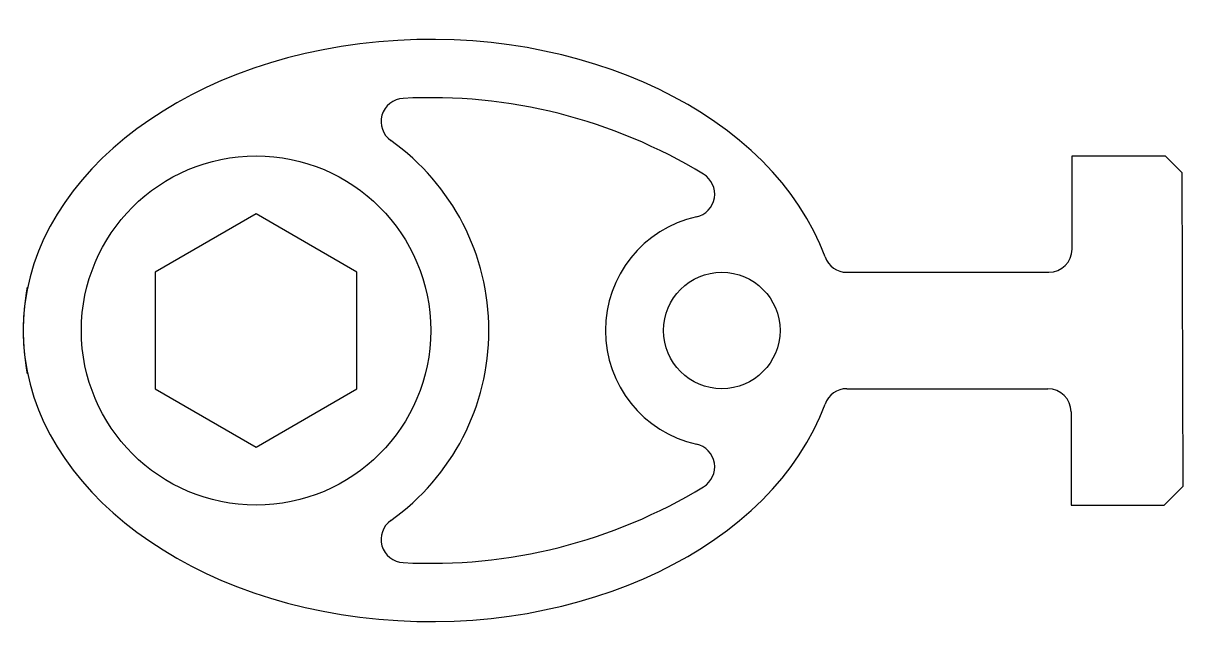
# Model space of a CAD drawing. Header units: millimetres. Extents: x 0 to 99.6, y -26.4 to 26.4.
import ezdxf

# ---------------------------------------------------------------- set-up
doc = ezdxf.new("R2010")
doc.units = ezdxf.units.MM

msp = doc.modelspace()

# ---------------------------------------------------------------- linework, layer by layer
for p, q in [((90.085, 7), (90.085, 15)), ((90.085, 15), (98.085, 15)), ((98.085, 15), (99.499, 13.586)), ((99.499, 13.586), (99.594, -13.406)), ((70.744, 5), (88.085, 5)), ((70.744, -5), (88, -5)), ((90, -7), (90, -15)), ((98, -15), (99.594, -13.406)), ((90, -15), (98, -15))]:
    msp.add_line(p, q)
msp.add_lwpolyline([(20, 10.008), (11.333, 5.004), (11.333, -5.004), (20, -10.008), (28.667, -5.004), (28.667, 5.004)], close=True)
for centre, radius in [((20, 0), 15), ((60, 0), 5)]:
    msp.add_circle(centre, radius)
for centre, radius, start, end in [((32.734, 17.94), 2, 93.02111, 234.6334), ((35, -25), 45, 58.62441, 93.02111), ((20, 0), 20, 305.3666, 54.6334), ((57.388, 11.712), 2, 282.57313, 58.62441), ((60, 0), 10, 102.57313, 257.42687), ((88.085, 7), 2, 270, 0), ((70.744, 7), 2, 200.07255, 270), ((20, 0), 20, 169.31541, 190.68459), ((70.744, -7), 2, 90, 159.92745), ((88, -7), 2, 0, 90), ((57.388, -11.712), 2, 301.37559, 77.42687), ((35, 25), 45, 266.97889, 301.37559), ((32.734, -17.94), 2, 125.3666, 266.97889)]:
    msp.add_arc(centre, radius, start, end)
msp.add_ellipse((35, 0), major_axis=(-35, 0), ratio=0.714286, start_param=3.3969, end_param=9.16947)

doc.saveas('drawing.dxf')
